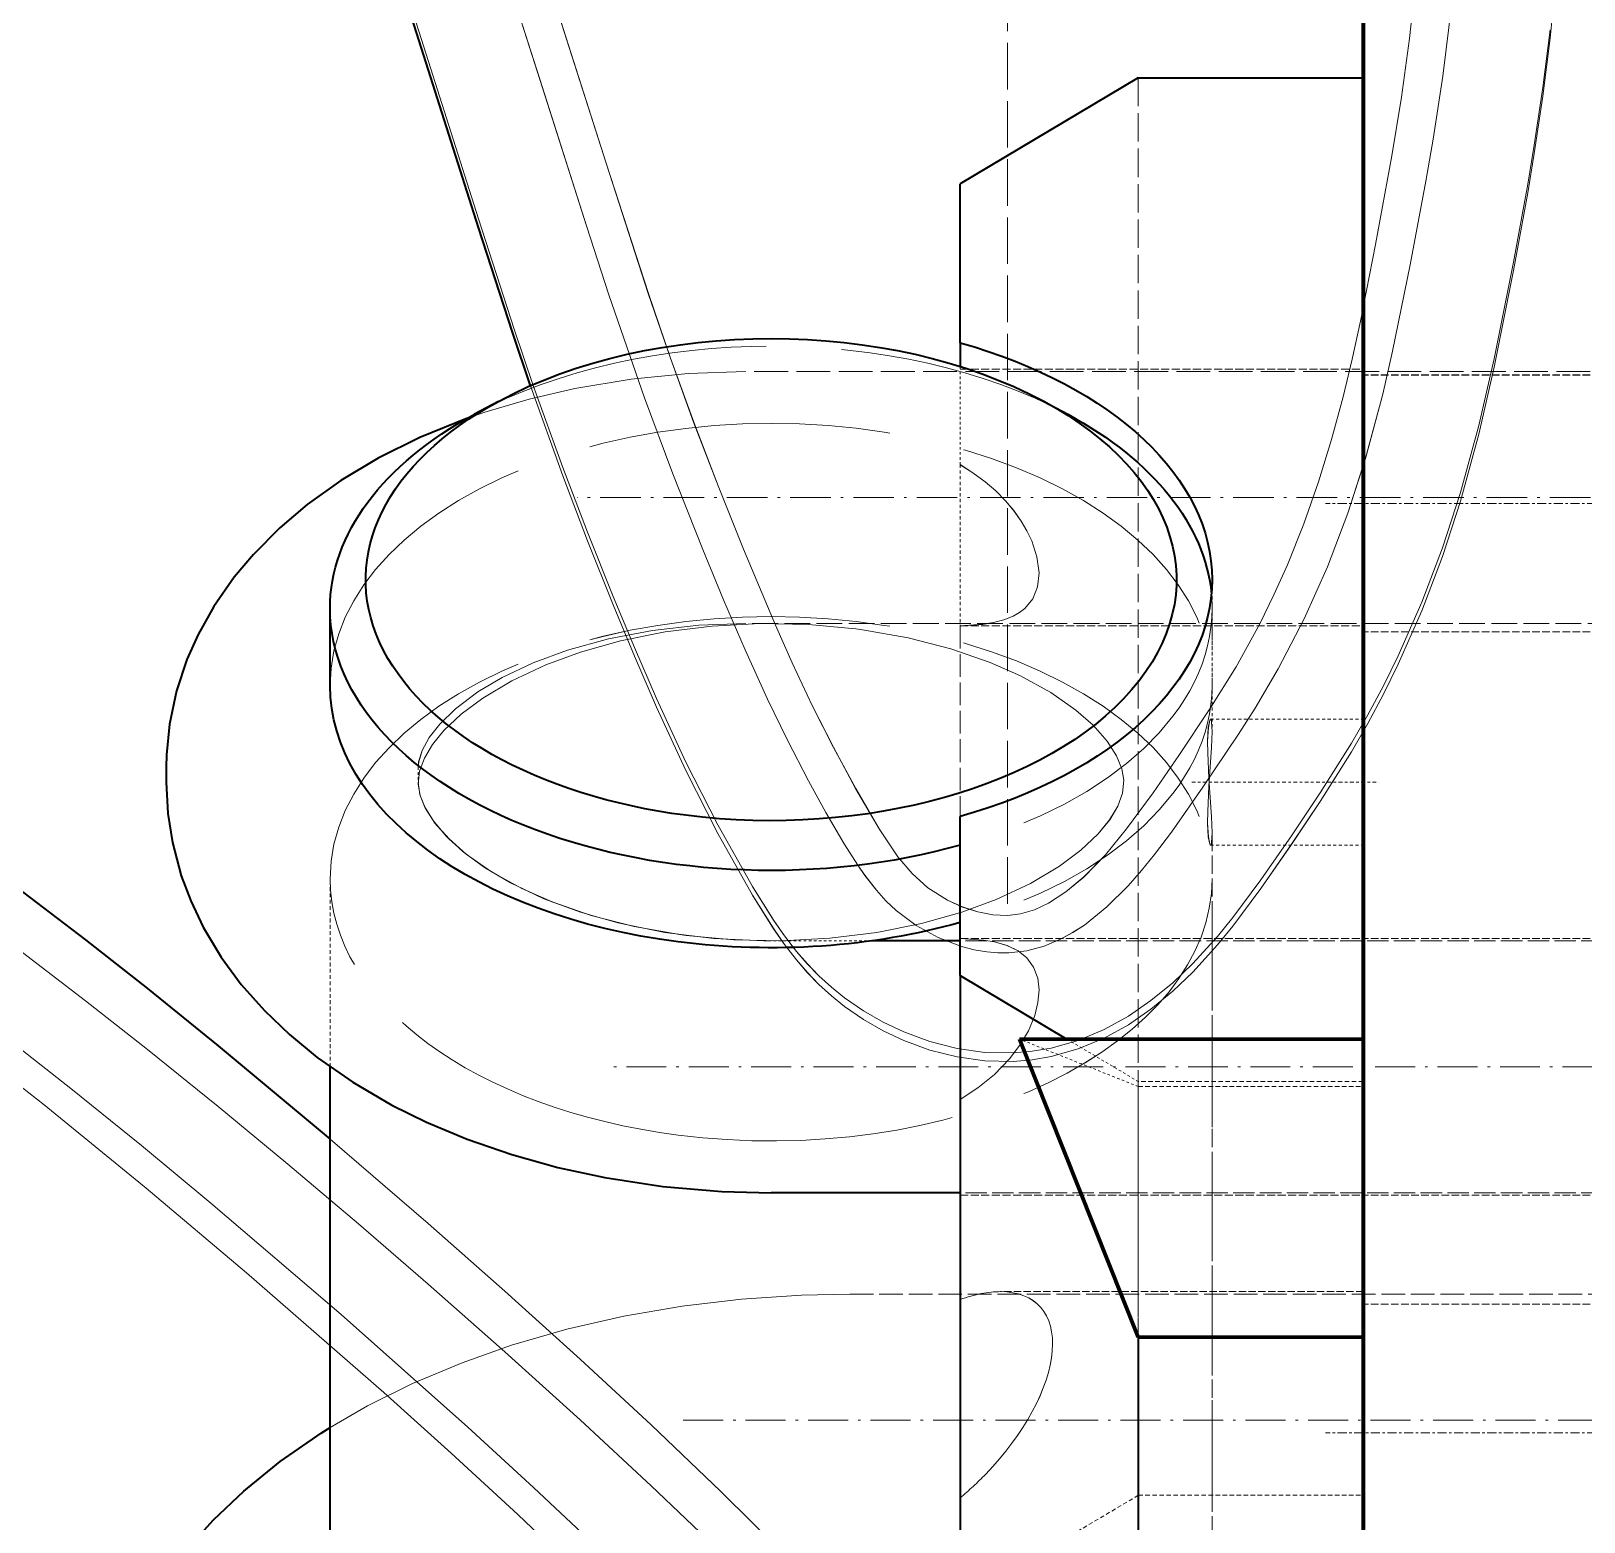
# Model space of a CAD drawing. Header units: millimetres. Extents: x 12184 to 41592, y 8990 to 29785.
# Drawn here: x 22248.1 to 22309.7, y 17218.2 to 17277.4 of the extents above; entities that cross this region are included whole.
import ezdxf

# ---------------------------------------------------------------- set-up
doc = ezdxf.new("R2010")
doc.units = ezdxf.units.MM
doc.linetypes.add('DASHDOT', pattern=[18.5, 12, -3, 0.5, -3])
doc.linetypes.add('DASHED', pattern=[15, 12, -3])

# ---------------------------------------------------------------- blocks, each defined once
blk = doc.blocks.new('A$C55E021B5')
at = {"color": 7, "linetype": 'DASHED', "lineweight": 13, "ltscale": 0.153949}
blk.add_line((1207.823, 1098.092), (1207.823, 1005.723), dxfattribs=at)
at = {"color": 7, "lineweight": 35, "ltscale": 0.2}
blk.add_line((1193.701, 1051.53), (1193.701, 931.53), dxfattribs=at)
at = {"color": 7, "lineweight": 140, "ltscale": 0.2}
blk.add_line((1193.701, 1051.53), (1193.701, 931.53), dxfattribs=at)
at = {"color": 7, "lineweight": 35, "ltscale": 0.014882}
for p, q in [((1202.63, 1038.976), (1193.701, 1038.976)), ((1202.63, 988.983), (1193.701, 988.983))]:
    blk.add_line(p, q, dxfattribs=at)
at = {"color": 7, "linetype": 'DASHED', "lineweight": 13, "ltscale": 0.063608}
blk.add_line((1193.701, 1038.976), (1193.701, 1000.811), dxfattribs=at)
at = {"color": 7, "linetype": 'DASHED', "lineweight": 13, "ltscale": 0.093789}
blk.add_line((1202.63, 1038.976), (1202.63, 982.703), dxfattribs=at)
at = {"color": 7, "lineweight": 35, "ltscale": 0.013712}
blk.add_line((1202.63, 1038.976), (1209.701, 1034.771), dxfattribs=at)
at = {"color": 7, "lineweight": 35, "ltscale": 0.010525}
for p, q in [((1209.701, 1028.456), (1209.701, 1034.771)), ((1209.701, 1003.333), (1209.701, 1009.648))]:
    blk.add_line(p, q, dxfattribs=at)
at = {"color": 7, "lineweight": 35, "ltscale": 0.001567}
blk.add_line((1209.701, 1028.456), (1209.701, 1027.516), dxfattribs=at)
at = {"color": 7, "linetype": 'DASHED', "lineweight": 13, "ltscale": 0.111666}
blk.add_line((1151.201, 1027.313), (1218.201, 1027.313), dxfattribs=at)
at = {"color": 7, "linetype": 'DASHED', "lineweight": 13, "ltscale": 0.025}
for p, q in [((1178.701, 1027.177), (1193.701, 1027.177)), ((1178.701, 1016.977), (1193.701, 1016.977)), ((1178.701, 1004.812), (1193.701, 1004.812)), ((1178.701, 994.612), (1193.701, 994.612)), ((1178.701, 990.284), (1193.701, 990.284))]:
    blk.add_line(p, q, dxfattribs=at)
at = {"color": 7, "linetype": 'DASHED', "lineweight": 13, "ltscale": 0.026667}
for p, q in [((1209.701, 1027.413), (1193.701, 1027.413)), ((1209.701, 1017.213), (1193.701, 1017.213)), ((1209.701, 1004.812), (1193.701, 1004.812)), ((1209.701, 994.612), (1193.701, 994.612))]:
    blk.add_line(p, q, dxfattribs=at)
at = {"color": 7, "linetype": 'DASHED', "lineweight": 13, "ltscale": 0.006498}
blk.add_line((1209.701, 1027.516), (1209.701, 1023.617), dxfattribs=at)
at = {"color": 7, "lineweight": 35, "ltscale": 0.001802}
blk.add_line((1206.381, 1026.131), (1205.43, 1025.617), dxfattribs=at)
at = {"color": 7, "lineweight": 35, "ltscale": 0.001803}
blk.add_line((1228.023, 1026.131), (1228.974, 1025.616), dxfattribs=at)
at = {"color": 7, "linetype": 'DASHED', "lineweight": 13, "ltscale": 0.010592}
blk.add_line((1209.701, 1023.617), (1209.701, 1017.261), dxfattribs=at)
at = {"color": 7, "linetype": 'DASHDOT', "lineweight": 13, "ltscale": 0.134}
blk.add_line((1144.501, 1022.313), (1224.901, 1022.313), dxfattribs=at)
at = {"color": 7, "linetype": 'DASHDOT', "lineweight": 13, "ltscale": 0.03}
for p, q in [((1177.201, 1022.077), (1195.201, 1022.077)), ((1177.201, 985.185), (1195.201, 985.185))]:
    blk.add_line(p, q, dxfattribs=at)
at = {"color": 7, "linetype": 'DASHED', "lineweight": 13, "ltscale": 0.010049}
blk.add_line((1199.701, 1019.052), (1199.701, 1013.023), dxfattribs=at)
at = {"color": 7, "linetype": 'DASHED', "lineweight": 13, "ltscale": 0.085}
blk.add_line((1167.201, 1017.313), (1218.201, 1017.313), dxfattribs=at)
at = {"color": 7, "linetype": 'DASHED', "lineweight": 13, "ltscale": 0.005113}
blk.add_line((1199.701, 1014.847), (1199.701, 1017.915), dxfattribs=at)
at = {"color": 7, "lineweight": 35, "ltscale": 0.005113}
blk.add_line((1234.701, 1014.847), (1234.701, 1017.915), dxfattribs=at)
at = {"color": 7, "linetype": 'DASHED', "lineweight": 13, "ltscale": 7.97272e-05}
for p, q in [((1209.701, 1017.261), (1209.701, 1017.213)), ((1209.701, 994.66), (1209.701, 994.612))]:
    blk.add_line(p, q, dxfattribs=at)
at = {"color": 7, "linetype": 'DASHED', "lineweight": 13, "ltscale": 0.075057}
blk.add_line((1209.701, 1017.217), (1209.701, 972.183), dxfattribs=at)
at = {"color": 7, "linetype": 'DASHED', "lineweight": 13, "ltscale": 0.010106}
for p, q in [((1199.764, 1013.513), (1193.701, 1013.513)), ((1199.764, 1008.513), (1193.701, 1008.513))]:
    blk.add_line(p, q, dxfattribs=at)
at = {"color": 7, "linetype": 'DASHED', "lineweight": 13, "ltscale": 0.000991058}
blk.add_line((1231.201, 1011.608), (1231.201, 1011.013), dxfattribs=at)
at = {"color": 7, "lineweight": 35, "ltscale": 0.000991058}
blk.add_line((1241.201, 1011.608), (1241.201, 1011.013), dxfattribs=at)
at = {"color": 7, "linetype": 'DASHDOT', "lineweight": 13, "ltscale": 0.012384}
blk.add_line((1200.512, 1011.013), (1193.082, 1011.013), dxfattribs=at)
at = {"color": 7, "linetype": 'DASHED', "lineweight": 13, "ltscale": 0.060293}
blk.add_line((1199.701, 1009.003), (1199.701, 972.827), dxfattribs=at)
at = {"color": 7, "linetype": 'DASHED', "lineweight": 13, "ltscale": 0.328569}
blk.add_line((1199.701, 810.038), (1199.701, 1007.179), dxfattribs=at)
at = {"color": 7, "linetype": 'DASHED', "lineweight": 13, "ltscale": 0.012449}
blk.add_line((1234.701, 999.709), (1234.701, 1007.178), dxfattribs=at)
at = {"color": 7, "linetype": 'DASHED', "lineweight": 13, "ltscale": 0.070834}
for p, q in [((1167.201, 1004.713), (1209.701, 1004.713)), ((1167.201, 994.712), (1209.701, 994.712))]:
    blk.add_line(p, q, dxfattribs=at)
at = {"color": 7, "lineweight": 35, "ltscale": 0.005838}
blk.add_line((1209.701, 1004.713), (1213.204, 1004.713), dxfattribs=at)
at = {"color": 7, "linetype": 'DASHED', "lineweight": 13, "ltscale": 0.006662}
blk.add_line((1213.204, 1004.713), (1217.201, 1004.713), dxfattribs=at)
at = {"color": 7, "lineweight": 35, "ltscale": 0.008222}
blk.add_line((1209.701, 1003.333), (1205.461, 1000.811), dxfattribs=at)
at = {"color": 7, "lineweight": 35, "ltscale": 0.073831}
blk.add_line((1209.701, 1003.333), (1209.701, 959.035), dxfattribs=at)
at = {"color": 7, "lineweight": 35, "ltscale": 0.022745}
blk.add_line((1207.348, 1000.811), (1193.701, 1000.811), dxfattribs=at)
at = {"color": 7, "lineweight": 35, "ltscale": 0.019714}
blk.add_line((1193.701, 988.983), (1193.701, 1000.811), dxfattribs=at)
at = {"color": 7, "lineweight": 140, "ltscale": 0.022745}
blk.add_line((1193.701, 1000.811), (1207.348, 1000.811), dxfattribs=at)
at = {"color": 7, "lineweight": 140, "ltscale": 0.019714}
blk.add_line((1193.701, 988.983), (1193.701, 1000.811), dxfattribs=at)
at = {"color": 7, "linetype": 'DASHED', "lineweight": 13, "ltscale": 0.00549}
blk.add_line((1205.461, 1000.811), (1202.63, 999.127), dxfattribs=at)
at = {"color": 7, "lineweight": 35, "ltscale": 0.021225}
blk.add_line((1202.63, 988.983), (1207.348, 1000.811), dxfattribs=at)
at = {"color": 7, "linetype": 'DASHED', "lineweight": 13, "ltscale": 0.008465}
blk.add_line((1202.63, 998.93), (1207.348, 1000.811), dxfattribs=at)
at = {"color": 7, "lineweight": 140, "ltscale": 0.021225}
blk.add_line((1207.348, 1000.811), (1202.63, 988.983), dxfattribs=at)
at = {"color": 7, "linetype": 'DASHDOT', "lineweight": 13, "ltscale": 0.132001}
blk.add_line((1144.601, 999.712), (1223.802, 999.712), dxfattribs=at)
at = {"color": 7, "lineweight": 35, "ltscale": 0.072446}
blk.add_line((1234.701, 956.242), (1234.701, 999.709), dxfattribs=at)
at = {"color": 7, "linetype": 'DASHED', "lineweight": 13, "ltscale": 0.014882}
for p, q in [((1193.701, 999.127), (1202.63, 999.127)), ((1202.63, 998.93), (1193.701, 998.93)), ((1202.63, 982.703), (1193.701, 982.703))]:
    blk.add_line(p, q, dxfattribs=at)
at = {"color": 7, "linetype": 'DASHED', "lineweight": 13, "ltscale": 0.016908}
blk.add_line((1202.63, 999.127), (1202.63, 988.983), dxfattribs=at)
at = {"color": 7, "linetype": 'DASHED', "lineweight": 13, "ltscale": 0.016579}
blk.add_line((1202.63, 998.93), (1202.63, 988.983), dxfattribs=at)
at = {"color": 7, "linetype": 'DASHED', "lineweight": 13, "ltscale": 0.006248}
blk.add_line((1209.701, 998.409), (1209.701, 994.66), dxfattribs=at)
at = {"color": 7, "lineweight": 35, "ltscale": 0.0125}
blk.add_line((1209.701, 994.712), (1217.201, 994.712), dxfattribs=at)
at = {"color": 7, "linetype": 'DASHED', "lineweight": 13, "ltscale": 0.07813}
blk.add_line((1214.079, 990.687), (1167.201, 990.687), dxfattribs=at)
at = {"color": 7, "linetype": 'DASHED', "lineweight": 13, "ltscale": 0.023994}
blk.add_line((1193.701, 990.787), (1208.097, 990.787), dxfattribs=at)
at = {"color": 7, "linetype": 'DASHED', "lineweight": 13, "ltscale": 0.076881}
blk.add_line((1193.701, 988.983), (1193.701, 942.854), dxfattribs=at)
at = {"color": 7, "lineweight": 140, "ltscale": 0.014882}
blk.add_line((1202.63, 988.983), (1193.701, 988.983), dxfattribs=at)
at = {"color": 7, "lineweight": 35, "ltscale": 0.076881}
blk.add_line((1202.63, 988.983), (1202.63, 942.854), dxfattribs=at)
at = {"color": 7, "linetype": 'DASHDOT', "lineweight": 13, "ltscale": 0.132204}
blk.add_line((1220.689, 985.687), (1141.367, 985.687), dxfattribs=at)
at = {"color": 7, "linetype": 'DASHED', "lineweight": 13, "ltscale": 0.013712}
blk.add_line((1202.63, 982.703), (1209.701, 978.498), dxfattribs=at)
at = {"color": 7, "linetype": 'DASHED', "lineweight": 13}
for points in [[(1207.762, 1004.234), (1208.2, 1004.236), (1208.645, 1004.275), (1209.145, 1004.362), (1209.644, 1004.492), (1210.571, 1004.845), (1211.445, 1005.325), (1212.233, 1005.915), (1212.645, 1006.305), (1213.023, 1006.723), (1213.481, 1007.314), (1213.765, 1007.724), (1214.298, 1008.568), (1215.028, 1009.809), (1215.722, 1011.069), (1216.554, 1012.679), (1217.343, 1014.309), (1218.233, 1016.271), (1219.084, 1018.251), (1219.905, 1020.244), (1221.095, 1023.25), (1222.226, 1026.276), (1223.635, 1030.357), (1224.527, 1033.094), (1226.267, 1038.584), (1228.241, 1044.758)], [(1207.596, 1000.263), (1208.719, 1000.287), (1209.823, 1000.443), (1210.897, 1000.716), (1211.932, 1001.097), (1212.751, 1001.484), (1213.536, 1001.936), (1214.283, 1002.451), (1214.807, 1002.873), (1215.301, 1003.323), (1215.763, 1003.799), (1216.191, 1004.293), (1216.666, 1004.908), (1217.099, 1005.528), (1217.933, 1006.864), (1219.315, 1009.317), (1220.579, 1011.812), (1221.746, 1014.334), (1222.623, 1016.359), (1223.464, 1018.388), (1224.484, 1020.938), (1225.469, 1023.51), (1226.638, 1026.764), (1227.395, 1028.993), (1228.812, 1033.372), (1231.166, 1040.783), (1233.529, 1048.209)], [(1186.287, 1040.885), (1186.575, 1038.589), (1186.918, 1036.307), (1187.18, 1034.75), (1187.748, 1031.66), (1188.513, 1027.822), (1189.121, 1025.17), (1189.846, 1022.512), (1190.563, 1020.316), (1191.385, 1018.152), (1192.316, 1016.031), (1192.901, 1014.841), (1193.516, 1013.688), (1194.165, 1012.562), (1195.411, 1010.588), (1196.555, 1008.884), (1197.763, 1007.137), (1198.882, 1005.634), (1199.489, 1004.89), (1200.468, 1003.813), (1201.266, 1003.05), (1202.128, 1002.34), (1203.022, 1001.725), (1203.984, 1001.193), (1205.01, 1000.763), (1206.093, 1000.456), (1206.839, 1000.327), (1207.596, 1000.263)], [(1190.195, 1041.944), (1190.55, 1039.038), (1190.933, 1036.533), (1191.22, 1034.869), (1191.841, 1031.55), (1192.54, 1028.122), (1192.932, 1026.415), (1193.614, 1023.869), (1194.315, 1021.697), (1195.125, 1019.563), (1196.046, 1017.492), (1197.074, 1015.507), (1197.997, 1013.95), (1198.653, 1012.923), (1200.068, 1010.818), (1201.317, 1009.03), (1201.982, 1008.147), (1202.501, 1007.507), (1203.038, 1006.897), (1203.881, 1006.059), (1204.771, 1005.341), (1205.235, 1005.038), (1205.712, 1004.777), (1206.369, 1004.501), (1207.052, 1004.317), (1207.762, 1004.234)], [(1191.562, 1043.385), (1191.866, 1040.535), (1192.188, 1038.203), (1192.566, 1035.872), (1193.213, 1032.354), (1193.819, 1029.309), (1194.146, 1027.805), (1194.501, 1026.315), (1194.959, 1024.615), (1195.477, 1022.934), (1196.062, 1021.274), (1196.715, 1019.646), (1197.247, 1018.455), (1197.814, 1017.297), (1198.75, 1015.595), (1199.785, 1013.929), (1201.028, 1012.068), (1202.04, 1010.595), (1203.094, 1009.155), (1203.936, 1008.134), (1204.796, 1007.248), (1205.501, 1006.658), (1206.199, 1006.206), (1206.754, 1005.948), (1207.301, 1005.788), (1207.823, 1005.723)], [(1185.999, 1043.57), (1186.287, 1040.546), (1186.575, 1038.25), (1186.918, 1035.967), (1187.18, 1034.41), (1187.748, 1031.321), (1188.513, 1027.483), (1189.121, 1024.831), (1189.846, 1022.173), (1190.563, 1019.977), (1191.385, 1017.813), (1192.316, 1015.692), (1192.901, 1014.502), (1193.516, 1013.348), (1194.165, 1012.223), (1195.411, 1010.249), (1196.555, 1008.545), (1197.763, 1006.797), (1198.882, 1005.295), (1199.489, 1004.551), (1200.468, 1003.473), (1201.266, 1002.71), (1202.128, 1002), (1203.022, 1001.385), (1203.984, 1000.853), (1205.01, 1000.424), (1206.093, 1000.117), (1206.839, 999.988), (1207.596, 999.923)], [(1220.273, 1025.306), (1221.194, 1027.847), (1222.072, 1030.407), (1223.745, 1035.58), (1226.468, 1044.134)], [(1246.898, 1004.252), (1244.404, 1002.338), (1241.948, 1000.405), (1239.139, 998.137), (1236.373, 995.846), (1233.573, 993.473), (1230.806, 991.08), (1227.769, 988.401), (1224.773, 985.695), (1221.954, 983.081), (1219.193, 980.446)], [(1247.532, 1000.855), (1244.983, 998.846), (1242.188, 996.585), (1239.429, 994.296), (1234.265, 989.874), (1229.24, 985.411), (1226.625, 983.015), (1224.057, 980.601)], [(1292.613, 1028.381), (1287.605, 1025.668), (1283.199, 1023.189), (1278.867, 1020.664), (1274.607, 1018.095), (1270.42, 1015.483), (1266.306, 1012.83), (1262.267, 1010.137), (1258.311, 1007.403), (1254.442, 1004.627), (1250.189, 1001.442), (1246.045, 998.201), (1241.994, 994.9), (1238.01, 991.538), (1232.572, 986.788), (1229.893, 984.375), (1227.253, 981.942), (1224.445, 979.281), (1221.717, 976.606), (1219.082, 973.923), (1216.541, 971.23)], [(1218.201, 1027.313), (1220.488, 1027.239), (1222.756, 1027.016), (1224.985, 1026.645), (1226.798, 1026.222), (1228.561, 1025.697), (1229.249, 1025.459)], [(1207.596, 999.923), (1208.719, 999.948), (1209.823, 1000.104), (1210.897, 1000.377), (1211.932, 1000.757), (1212.751, 1001.145), (1213.536, 1001.597), (1214.283, 1002.112), (1214.807, 1002.533), (1215.301, 1002.984), (1215.763, 1003.46), (1216.191, 1003.954), (1216.666, 1004.569), (1217.099, 1005.188), (1217.933, 1006.525), (1219.315, 1008.977), (1220.579, 1011.473), (1221.746, 1013.995), (1222.623, 1016.019), (1223.464, 1018.048), (1224.484, 1020.599), (1225.469, 1023.171), (1226.751, 1026.751)], [(1207.823, 1005.723), (1208.404, 1005.747), (1208.998, 1005.86), (1209.608, 1006.057), (1210.207, 1006.329), (1210.982, 1006.823), (1211.605, 1007.381), (1212.167, 1008.051), (1212.416, 1008.401), (1212.906, 1009.162), (1213.845, 1010.76), (1214.729, 1012.396), (1215.565, 1014.062), (1216.361, 1015.755), (1217.024, 1017.244), (1218.294, 1020.262), (1219.303, 1022.778), (1220.273, 1025.306)], [(1209.701, 1023.617), (1209.19, 1023.292), (1208.702, 1022.931), (1208.287, 1022.573), (1207.901, 1022.183), (1207.569, 1021.791), (1207.273, 1021.373), (1207.047, 1020.988), (1206.858, 1020.59), (1206.651, 1019.955), (1206.569, 1019.329), (1206.626, 1018.773), (1206.816, 1018.294), (1207.129, 1017.912), (1207.347, 1017.743), (1207.59, 1017.605), (1207.967, 1017.454), (1208.376, 1017.348), (1208.801, 1017.279), (1209.701, 1017.217)], [(1213.838, 1017.101), (1215.722, 1017.273), (1217.634, 1017.31), (1219.538, 1017.211), (1221.397, 1016.98), (1223.173, 1016.623), (1224.767, 1016.174), (1226.136, 1015.671), (1227.492, 1015.036), (1228.643, 1014.35), (1229.494, 1013.713), (1230.18, 1013.062), (1230.636, 1012.503), (1230.959, 1011.961), (1231.147, 1011.449), (1231.199, 1010.936), (1231.121, 1010.479), (1230.912, 1009.97), (1230.538, 1009.39), (1229.98, 1008.757), (1229.294, 1008.15), (1228.301, 1007.454), (1227.094, 1006.787), (1225.894, 1006.257), (1224.334, 1005.716), (1222.635, 1005.279), (1220.829, 1004.96), (1220.564, 1004.925)], [(1218.201, 1017.313), (1220.072, 1017.244), (1221.902, 1017.037), (1223.652, 1016.702), (1225.283, 1016.248), (1226.636, 1015.748), (1227.874, 1015.162), (1228.832, 1014.592), (1229.724, 1013.925), (1230.348, 1013.321), (1230.773, 1012.781), (1231.051, 1012.274), (1231.185, 1011.818), (1231.201, 1011.608)], [(1220.564, 1004.925), (1218.681, 1004.753), (1216.768, 1004.716), (1214.864, 1004.814), (1213.005, 1005.046), (1211.229, 1005.402), (1209.635, 1005.852), (1208.266, 1006.355), (1206.911, 1006.989), (1205.759, 1007.675), (1204.908, 1008.313), (1204.222, 1008.964), (1203.767, 1009.523), (1203.443, 1010.065), (1203.255, 1010.576), (1203.203, 1011.089), (1203.281, 1011.547), (1203.491, 1012.055), (1203.864, 1012.636), (1204.422, 1013.269), (1205.108, 1013.876), (1206.101, 1014.572), (1207.308, 1015.239), (1208.509, 1015.769), (1210.068, 1016.309), (1211.767, 1016.746), (1213.573, 1017.065), (1213.838, 1017.101)], [(1199.764, 1013.513), (1199.768, 1013.512), (1199.774, 1013.509), (1199.781, 1013.501), (1199.796, 1013.474), (1199.851, 1013.185), (1199.88, 1012.635), (1199.877, 1012.18), (1199.828, 1011.175), (1199.722, 1009.632), (1199.701, 1009.003)], [(1199.701, 1013.023), (1199.72, 1013.395), (1199.742, 1013.489)], [(1199.764, 1008.513), (1199.768, 1008.513), (1199.774, 1008.517), (1199.781, 1008.525), (1199.796, 1008.551), (1199.851, 1008.841), (1199.88, 1009.391), (1199.877, 1009.846), (1199.828, 1010.85), (1199.722, 1012.394), (1199.701, 1013.023)], [(1231.201, 1011.013), (1231.134, 1010.524), (1230.948, 1010.042), (1230.615, 1009.494), (1230.094, 1008.872), (1229.413, 1008.246), (1228.576, 1007.631), (1227.542, 1007.016), (1226.212, 1006.386), (1224.763, 1005.85), (1223.276, 1005.428), (1221.423, 1005.05), (1219.479, 1004.809), (1217.487, 1004.714), (1217.201, 1004.713)], [(1199.701, 1009.003), (1199.72, 1008.63), (1199.742, 1008.536)], [(1209.701, 1004.809), (1208.775, 1004.744), (1208.337, 1004.67), (1207.84, 1004.528), (1207.397, 1004.315), (1207.047, 1004.035), (1206.783, 1003.672), (1206.621, 1003.231), (1206.569, 1002.764), (1206.612, 1002.265), (1206.74, 1001.752), (1206.991, 1001.146), (1207.329, 1000.567), (1207.739, 1000.025), (1208.331, 999.412), (1208.991, 998.874), (1209.701, 998.409)], [(1234.7, 996.846), (1230.806, 993.492), (1227.769, 990.812), (1224.773, 988.107), (1221.954, 985.493), (1219.193, 982.857), (1216.056, 979.751), (1213.031, 976.619), (1210.304, 973.668), (1207.674, 970.693), (1205.138, 967.695), (1202.67, 964.643), (1200.308, 961.577), (1198.051, 958.469), (1196.268, 955.846), (1194.588, 953.199), (1193.033, 950.538), (1191.567, 947.771), (1190.247, 944.981), (1189.078, 942.167), (1188.063, 939.325), (1187.202, 936.453)], [(1234.701, 985.394), (1233.217, 986.249), (1231.435, 987.135), (1229.461, 987.966), (1227.504, 988.656), (1225.304, 989.293), (1223.04, 989.812), (1220.724, 990.211), (1218.37, 990.49), (1215.991, 990.648), (1214.079, 990.687)]]:
    blk.add_lwpolyline(points, dxfattribs=at)
at = {"color": 7, "lineweight": 35}
for points in [[(1226.751, 1026.751), (1227.467, 1028.873), (1228.812, 1033.033), (1231.166, 1040.443), (1233.529, 1047.87), (1234.86, 1052.22), (1237.084, 1059.861), (1239.851, 1069.792)], [(1302.45, 1040.062), (1297.369, 1037.561), (1291.119, 1034.375), (1285.081, 1031.147), (1279.176, 1027.838), (1273.398, 1024.446), (1268.336, 1021.346), (1263.361, 1018.176), (1258.508, 1014.96), (1254.555, 1012.238), (1250.682, 1009.472), (1246.898, 1006.664), (1244.404, 1004.75), (1241.948, 1002.817), (1239.139, 1000.548), (1234.7, 996.846)], [(1229.249, 1025.459), (1231.143, 1024.691), (1232.79, 1023.872), (1234.269, 1022.986), (1235.605, 1022.029), (1236.69, 1021.111), (1237.74, 1020.057), (1238.504, 1019.147), (1239.311, 1017.99), (1239.935, 1016.878), (1240.38, 1015.879), (1240.794, 1014.632), (1241.073, 1013.315), (1241.191, 1012.097), (1241.201, 1011.608)], [(1241.201, 1011.013), (1241.134, 1009.762), (1240.956, 1008.622), (1240.603, 1007.298), (1240.227, 1006.296), (1239.731, 1005.257), (1239.022, 1004.071), (1238.221, 1002.983), (1237.307, 1001.946), (1236.312, 1000.99), (1235.206, 1000.081), (1233.8, 999.1), (1232.255, 998.196), (1230.877, 997.514), (1229.259, 996.836), (1227.494, 996.226), (1225.668, 995.718), (1223.794, 995.313), (1221.495, 994.964), (1219.16, 994.764), (1217.201, 994.712)], [(1244.079, 970.818), (1244.026, 972.03), (1243.871, 973.211), (1243.598, 974.447), (1243.217, 975.66), (1242.678, 976.954), (1242.027, 978.193), (1241.236, 979.427), (1240.317, 980.626), (1239.328, 981.725), (1238.127, 982.87), (1236.684, 984.044), (1235.059, 985.169), (1234.701, 985.394)]]:
    blk.add_lwpolyline(points, dxfattribs=at)
at = {"color": 7, "linetype": 'DASHED', "lineweight": 13}
for centre, radius, start, end in [((1199.774, 1013.483), 0.0318, 107.50158, 168.30638), ((1199.774, 1008.543), 0.0318, 191.69362, 252.49842), ((1217.793, 992.347), 12.668, 224.02942, 230.29976)]:
    blk.add_arc(centre, radius, start, end, dxfattribs=at)
for centre, major_axis, ratio, start_param, end_param in [((1217.201, 1017.915), (17.5, 0), 0.594762, 0.832893, 2.308592), ((1217.201, 1014.847), (17.5, 0), 0.594762, 6.283166, 9.424759), ((1217.201, 1017.915), (17.5, 0), 0.594762, 3.086901, 3.141574), ((1217.201, 1017.915), (17.5, 0), 0.594762, 3.141574, 4.269479), ((1217.201, 1007.178), (17.5, 0), 0.594762, 6.283166, 9.424759), ((1217.201, 1014.847), (17.5, 0), 0.594762, 3.141574, 4.269479), ((1217.201, 1007.178), (17.5, 0), 0.594762, 3.141574, 4.92441), ((1217.201, 1007.178), (17.5, 0), 0.594762, 4.92441, 6.283166), ((1211.13, 985.687), (-4.554, 4.554), 0.504089, 5.816222, 7.820899), ((1211.132, 985.681), (-4.557, 4.56), 0.503992, 5.463856, 5.816597)]:
    blk.add_ellipse(centre, major_axis=major_axis, ratio=ratio, start_param=start_param, end_param=end_param, dxfattribs=at)
at = {"color": 7, "lineweight": 35}
for centre, major_axis, start_param, end_param in [((1217.201, 1019.052), (16.086, 0), 0.832893, 2.308592), ((1217.201, 1019.052), (-17.5, 0), 5.1553, 6.283185), ((1217.201, 1019.052), (16.086, 0), 2.308592, 4.92441), ((1217.201, 1019.052), (16.086, 0), 4.92441, 7.116078), ((1217.201, 1017.915), (17.5, 0), 2.308592, 3.086901), ((1217.201, 1017.915), (17.5, 0), 6.283166, 7.116078), ((1217.201, 1019.052), (-17.5, 0), 0, 1.127885), ((1217.201, 1017.915), (17.5, 0), 4.269479, 6.283166), ((1217.201, 1014.847), (17.5, 0), 4.92441, 6.283166), ((1217.201, 1014.847), (17.5, 0), 4.269479, 4.92441)]:
    blk.add_ellipse(centre, major_axis=major_axis, ratio=0.594762, start_param=start_param, end_param=end_param, dxfattribs=at)
blk = doc.blocks.new('1')
at = {"color": 7, "linetype": 'DASHED', "lineweight": 13, "ltscale": 0.153949}
blk.add_line((22286.824, 17334.696), (22286.824, 17242.326), dxfattribs=at)
at = {"color": 7, "lineweight": 35, "ltscale": 0.2}
blk.add_line((22300.947, 17288.133), (22300.947, 17168.133), dxfattribs=at)
at = {"color": 7, "lineweight": 140, "ltscale": 0.2}
blk.add_line((22300.947, 17288.133), (22300.947, 17168.133), dxfattribs=at)
at = {"color": 7, "lineweight": 35, "ltscale": 0.013712}
blk.add_line((22292.017, 17275.58), (22284.946, 17271.375), dxfattribs=at)
at = {"color": 7, "lineweight": 35, "ltscale": 0.014882}
for p, q in [((22292.017, 17275.58), (22300.947, 17275.58)), ((22292.017, 17225.586), (22300.947, 17225.586))]:
    blk.add_line(p, q, dxfattribs=at)
at = {"color": 7, "linetype": 'DASHED', "lineweight": 13, "ltscale": 0.093789}
blk.add_line((22292.017, 17275.58), (22292.017, 17219.307), dxfattribs=at)
at = {"color": 7, "linetype": 'DASHED', "lineweight": 13, "ltscale": 0.063608}
blk.add_line((22300.947, 17275.58), (22300.947, 17237.415), dxfattribs=at)
at = {"color": 7, "lineweight": 35, "ltscale": 0.010525}
for p, q in [((22284.946, 17265.059), (22284.946, 17271.375)), ((22284.946, 17239.937), (22284.946, 17246.252))]:
    blk.add_line(p, q, dxfattribs=at)
at = {"color": 7, "lineweight": 35, "ltscale": 0.001567}
blk.add_line((22284.946, 17265.059), (22284.946, 17264.119), dxfattribs=at)
at = {"color": 7, "linetype": 'DASHED', "lineweight": 13, "ltscale": 0.006498}
blk.add_line((22284.946, 17264.119), (22284.946, 17260.22), dxfattribs=at)
at = {"color": 7, "linetype": 'DASHED', "lineweight": 13, "ltscale": 0.026667}
for p, q in [((22284.946, 17264.017), (22300.947, 17264.017)), ((22284.946, 17253.817), (22300.947, 17253.817)), ((22284.946, 17241.416), (22300.947, 17241.416)), ((22284.946, 17231.216), (22300.947, 17231.216))]:
    blk.add_line(p, q, dxfattribs=at)
at = {"color": 7, "linetype": 'DASHED', "lineweight": 13, "ltscale": 0.111666}
blk.add_line((22343.446, 17263.917), (22276.447, 17263.917), dxfattribs=at)
at = {"color": 7, "linetype": 'DASHED', "lineweight": 13, "ltscale": 0.025}
for p, q in [((22315.947, 17263.78), (22300.947, 17263.78)), ((22315.947, 17253.58), (22300.947, 17253.58)), ((22315.947, 17241.416), (22300.947, 17241.416)), ((22315.947, 17231.216), (22300.947, 17231.216)), ((22315.947, 17226.888), (22300.947, 17226.888))]:
    blk.add_line(p, q, dxfattribs=at)
at = {"color": 7, "lineweight": 35, "ltscale": 0.001803}
blk.add_line((22266.625, 17262.734), (22265.674, 17262.219), dxfattribs=at)
at = {"color": 7, "lineweight": 35, "ltscale": 0.001802}
blk.add_line((22288.267, 17262.735), (22289.218, 17262.22), dxfattribs=at)
at = {"color": 7, "linetype": 'DASHED', "lineweight": 13, "ltscale": 0.010592}
blk.add_line((22284.946, 17260.22), (22284.946, 17253.865), dxfattribs=at)
at = {"color": 7, "linetype": 'DASHDOT', "lineweight": 13, "ltscale": 0.134}
blk.add_line((22350.147, 17258.917), (22269.746, 17258.917), dxfattribs=at)
at = {"color": 7, "linetype": 'DASHDOT', "lineweight": 13, "ltscale": 0.03}
for p, q in [((22317.446, 17258.681), (22299.446, 17258.681)), ((22317.446, 17221.788), (22299.446, 17221.788))]:
    blk.add_line(p, q, dxfattribs=at)
at = {"color": 7, "linetype": 'DASHED', "lineweight": 13, "ltscale": 0.010049}
blk.add_line((22294.946, 17255.656), (22294.946, 17249.626), dxfattribs=at)
at = {"color": 7, "lineweight": 35, "ltscale": 0.005113}
blk.add_line((22259.947, 17251.451), (22259.947, 17254.519), dxfattribs=at)
at = {"color": 7, "linetype": 'DASHED', "lineweight": 13, "ltscale": 0.005113}
blk.add_line((22294.946, 17251.451), (22294.946, 17254.519), dxfattribs=at)
at = {"color": 7, "linetype": 'DASHED', "lineweight": 13, "ltscale": 0.085}
blk.add_line((22327.446, 17253.917), (22276.447, 17253.917), dxfattribs=at)
at = {"color": 7, "linetype": 'DASHED', "lineweight": 13, "ltscale": 7.97272e-05}
for p, q in [((22284.946, 17253.865), (22284.946, 17253.817)), ((22284.946, 17231.264), (22284.946, 17231.216))]:
    blk.add_line(p, q, dxfattribs=at)
at = {"color": 7, "linetype": 'DASHED', "lineweight": 13, "ltscale": 0.075057}
blk.add_line((22284.946, 17253.821), (22284.946, 17208.786), dxfattribs=at)
at = {"color": 7, "linetype": 'DASHED', "lineweight": 13, "ltscale": 0.010106}
for p, q in [((22294.883, 17250.116), (22300.947, 17250.116)), ((22294.883, 17245.117), (22300.947, 17245.117))]:
    blk.add_line(p, q, dxfattribs=at)
at = {"color": 7, "lineweight": 35, "ltscale": 0.000991058}
blk.add_line((22253.446, 17248.211), (22253.446, 17247.617), dxfattribs=at)
at = {"color": 7, "linetype": 'DASHED', "lineweight": 13, "ltscale": 0.000991058}
blk.add_line((22263.447, 17248.211), (22263.447, 17247.617), dxfattribs=at)
at = {"color": 7, "linetype": 'DASHDOT', "lineweight": 13, "ltscale": 0.012384}
blk.add_line((22294.135, 17247.617), (22301.565, 17247.617), dxfattribs=at)
at = {"color": 7, "linetype": 'DASHED', "lineweight": 13, "ltscale": 0.060293}
blk.add_line((22294.946, 17245.607), (22294.946, 17209.431), dxfattribs=at)
at = {"color": 7, "linetype": 'DASHED', "lineweight": 13, "ltscale": 0.012449}
blk.add_line((22259.947, 17236.313), (22259.947, 17243.782), dxfattribs=at)
at = {"color": 7, "linetype": 'DASHED', "lineweight": 13, "ltscale": 0.328569}
blk.add_line((22294.946, 17046.641), (22294.946, 17243.782), dxfattribs=at)
at = {"color": 7, "linetype": 'DASHED', "lineweight": 13, "ltscale": 0.006662}
blk.add_line((22281.444, 17241.316), (22277.446, 17241.316), dxfattribs=at)
at = {"color": 7, "lineweight": 35, "ltscale": 0.005838}
blk.add_line((22284.946, 17241.316), (22281.444, 17241.316), dxfattribs=at)
at = {"color": 7, "linetype": 'DASHED', "lineweight": 13, "ltscale": 0.070834}
for p, q in [((22327.446, 17241.316), (22284.946, 17241.316)), ((22327.446, 17231.316), (22284.946, 17231.316))]:
    blk.add_line(p, q, dxfattribs=at)
at = {"color": 7, "lineweight": 35, "ltscale": 0.008222}
blk.add_line((22284.946, 17239.937), (22289.186, 17237.415), dxfattribs=at)
at = {"color": 7, "lineweight": 35, "ltscale": 0.073831}
blk.add_line((22284.946, 17239.937), (22284.946, 17195.638), dxfattribs=at)
at = {"color": 7, "lineweight": 35, "ltscale": 0.022745}
blk.add_line((22287.3, 17237.415), (22300.947, 17237.415), dxfattribs=at)
at = {"color": 7, "lineweight": 35, "ltscale": 0.021225}
blk.add_line((22292.017, 17225.586), (22287.3, 17237.415), dxfattribs=at)
at = {"color": 7, "linetype": 'DASHED', "lineweight": 13, "ltscale": 0.008465}
blk.add_line((22292.017, 17235.533), (22287.3, 17237.415), dxfattribs=at)
at = {"color": 7, "lineweight": 140, "ltscale": 0.022745}
blk.add_line((22300.947, 17237.415), (22287.3, 17237.415), dxfattribs=at)
at = {"color": 7, "lineweight": 140, "ltscale": 0.021225}
blk.add_line((22287.3, 17237.415), (22292.017, 17225.586), dxfattribs=at)
at = {"color": 7, "linetype": 'DASHED', "lineweight": 13, "ltscale": 0.00549}
blk.add_line((22289.186, 17237.415), (22292.017, 17235.731), dxfattribs=at)
at = {"color": 7, "lineweight": 35, "ltscale": 0.019714}
blk.add_line((22300.947, 17225.586), (22300.947, 17237.415), dxfattribs=at)
at = {"color": 7, "lineweight": 140, "ltscale": 0.019714}
blk.add_line((22300.947, 17225.586), (22300.947, 17237.415), dxfattribs=at)
at = {"color": 7, "lineweight": 35, "ltscale": 0.072446}
blk.add_line((22259.947, 17192.845), (22259.947, 17236.313), dxfattribs=at)
at = {"color": 7, "linetype": 'DASHDOT', "lineweight": 13, "ltscale": 0.132001}
blk.add_line((22350.046, 17236.316), (22270.846, 17236.316), dxfattribs=at)
at = {"color": 7, "linetype": 'DASHED', "lineweight": 13, "ltscale": 0.014882}
for p, q in [((22300.947, 17235.731), (22292.017, 17235.731)), ((22292.017, 17235.533), (22300.947, 17235.533)), ((22292.017, 17219.307), (22300.947, 17219.307))]:
    blk.add_line(p, q, dxfattribs=at)
at = {"color": 7, "linetype": 'DASHED', "lineweight": 13, "ltscale": 0.016908}
blk.add_line((22292.017, 17235.731), (22292.017, 17225.586), dxfattribs=at)
at = {"color": 7, "linetype": 'DASHED', "lineweight": 13, "ltscale": 0.016579}
blk.add_line((22292.017, 17235.533), (22292.017, 17225.586), dxfattribs=at)
at = {"color": 7, "linetype": 'DASHED', "lineweight": 13, "ltscale": 0.006248}
blk.add_line((22284.946, 17235.013), (22284.946, 17231.264), dxfattribs=at)
at = {"color": 7, "lineweight": 35, "ltscale": 0.0125}
blk.add_line((22284.946, 17231.316), (22277.446, 17231.316), dxfattribs=at)
at = {"color": 7, "linetype": 'DASHED', "lineweight": 13, "ltscale": 0.07813}
blk.add_line((22280.568, 17227.291), (22327.446, 17227.291), dxfattribs=at)
at = {"color": 7, "linetype": 'DASHED', "lineweight": 13, "ltscale": 0.023994}
blk.add_line((22300.947, 17227.391), (22286.55, 17227.391), dxfattribs=at)
at = {"color": 7, "lineweight": 35, "ltscale": 0.076881}
blk.add_line((22292.017, 17225.586), (22292.017, 17179.458), dxfattribs=at)
at = {"color": 7, "lineweight": 140, "ltscale": 0.014882}
blk.add_line((22292.017, 17225.586), (22300.947, 17225.586), dxfattribs=at)
at = {"color": 7, "linetype": 'DASHED', "lineweight": 13, "ltscale": 0.076881}
blk.add_line((22300.947, 17225.586), (22300.947, 17179.458), dxfattribs=at)
at = {"color": 7, "linetype": 'DASHDOT', "lineweight": 13, "ltscale": 0.132204}
blk.add_line((22273.958, 17222.291), (22353.28, 17222.291), dxfattribs=at)
at = {"color": 7, "linetype": 'DASHED', "lineweight": 13, "ltscale": 0.013712}
blk.add_line((22292.017, 17219.307), (22284.946, 17215.101), dxfattribs=at)
at = {"color": 7, "linetype": 'DASHED', "lineweight": 13}
for points in [[(22286.886, 17240.837), (22286.448, 17240.839), (22286.003, 17240.879), (22285.503, 17240.966), (22285.003, 17241.096), (22284.076, 17241.449), (22283.202, 17241.929), (22282.414, 17242.518), (22282.002, 17242.909), (22281.625, 17243.327), (22281.166, 17243.917), (22280.882, 17244.327), (22280.349, 17245.171), (22279.62, 17246.413), (22278.925, 17247.672), (22278.094, 17249.282), (22277.305, 17250.912), (22276.414, 17252.874), (22275.563, 17254.855), (22274.743, 17256.848), (22273.553, 17259.853), (22272.421, 17262.88), (22271.012, 17266.961), (22270.12, 17269.698), (22268.38, 17275.187), (22266.406, 17281.362)], [(22287.052, 17236.866), (22285.929, 17236.891), (22284.825, 17237.047), (22283.751, 17237.32), (22282.716, 17237.701), (22281.896, 17238.088), (22281.111, 17238.54), (22280.365, 17239.055), (22279.84, 17239.476), (22279.346, 17239.927), (22278.885, 17240.403), (22278.457, 17240.897), (22277.981, 17241.512), (22277.549, 17242.131), (22276.714, 17243.468), (22275.332, 17245.92), (22274.069, 17248.416), (22272.902, 17250.938), (22272.024, 17252.963), (22271.183, 17254.991), (22270.163, 17257.542), (22269.179, 17260.114), (22268.009, 17263.367), (22267.253, 17265.597), (22265.836, 17269.976), (22263.482, 17277.386), (22261.119, 17284.813)], [(22303.086, 17279.988), (22302.781, 17277.138), (22302.459, 17274.806), (22302.081, 17272.476), (22301.434, 17268.957), (22300.828, 17265.913), (22300.501, 17264.408), (22300.146, 17262.918), (22299.689, 17261.219), (22299.17, 17259.538), (22298.585, 17257.878), (22297.932, 17256.25), (22297.4, 17255.059), (22296.833, 17253.901), (22295.897, 17252.199), (22294.862, 17250.533), (22293.619, 17248.671), (22292.607, 17247.199), (22291.554, 17245.759), (22290.711, 17244.738), (22289.851, 17243.851), (22289.146, 17243.261), (22288.448, 17242.809), (22287.894, 17242.552), (22287.346, 17242.391), (22286.824, 17242.326)], [(22304.452, 17278.548), (22304.097, 17275.642), (22303.714, 17273.137), (22303.428, 17271.472), (22302.806, 17268.154), (22302.108, 17264.726), (22301.715, 17263.019), (22301.033, 17260.472), (22300.333, 17258.3), (22299.522, 17256.167), (22298.602, 17254.096), (22297.573, 17252.111), (22296.65, 17250.554), (22295.994, 17249.527), (22294.579, 17247.422), (22293.33, 17245.634), (22292.665, 17244.75), (22292.147, 17244.11), (22291.609, 17243.5), (22290.766, 17242.662), (22289.876, 17241.945), (22289.413, 17241.642), (22288.935, 17241.381), (22288.278, 17241.105), (22287.595, 17240.921), (22286.886, 17240.837)], [(22308.361, 17277.489), (22308.073, 17275.193), (22307.729, 17272.91), (22307.467, 17271.353), (22306.9, 17268.264), (22306.134, 17264.426), (22305.526, 17261.774), (22304.801, 17259.116), (22304.085, 17256.919), (22303.263, 17254.756), (22302.331, 17252.635), (22301.747, 17251.445), (22301.131, 17250.291), (22300.482, 17249.166), (22299.237, 17247.192), (22298.092, 17245.488), (22296.884, 17243.74), (22295.766, 17242.238), (22295.158, 17241.494), (22294.179, 17240.416), (22293.381, 17239.653), (22292.519, 17238.944), (22291.625, 17238.328), (22290.664, 17237.796), (22289.637, 17237.367), (22288.554, 17237.06), (22287.809, 17236.931), (22287.052, 17236.866)], [(22308.648, 17280.174), (22308.361, 17277.149), (22308.073, 17274.853), (22307.729, 17272.571), (22307.467, 17271.014), (22306.9, 17267.924), (22306.134, 17264.087), (22305.526, 17261.434), (22304.801, 17258.776), (22304.085, 17256.58), (22303.263, 17254.416), (22302.331, 17252.295), (22301.747, 17251.105), (22301.131, 17249.952), (22300.482, 17248.827), (22299.237, 17246.852), (22298.092, 17245.148), (22296.884, 17243.401), (22295.766, 17241.898), (22295.158, 17241.154), (22294.179, 17240.077), (22293.381, 17239.314), (22292.519, 17238.604), (22291.625, 17237.989), (22290.664, 17237.457), (22289.637, 17237.028), (22288.554, 17236.72), (22287.809, 17236.591), (22287.052, 17236.527)], [(22274.375, 17261.91), (22273.453, 17264.45), (22272.576, 17267.01), (22270.902, 17272.184), (22268.18, 17280.737)], [(22247.749, 17240.856), (22250.244, 17238.942), (22252.699, 17237.009), (22255.508, 17234.74), (22258.274, 17232.45), (22261.074, 17230.077), (22263.841, 17227.683), (22266.878, 17225.004), (22269.874, 17222.299), (22272.693, 17219.685), (22275.454, 17217.049)], [(22247.115, 17237.459), (22249.664, 17235.45), (22252.459, 17233.189), (22255.218, 17230.9), (22260.382, 17226.478), (22265.408, 17222.015), (22268.023, 17219.618), (22270.59, 17217.204)], [(22202.034, 17264.985), (22207.043, 17262.271), (22211.448, 17259.793), (22215.781, 17257.268), (22220.041, 17254.699), (22224.228, 17252.087), (22228.342, 17249.434), (22232.38, 17246.741), (22236.337, 17244.006), (22240.205, 17241.23), (22244.458, 17238.046), (22248.602, 17234.805), (22252.653, 17231.504), (22256.637, 17228.142), (22262.075, 17223.392), (22264.755, 17220.979), (22267.395, 17218.546), (22270.202, 17215.884), (22272.931, 17213.209), (22275.565, 17210.527), (22278.106, 17207.834)], [(22276.447, 17263.917), (22274.159, 17263.843), (22271.891, 17263.62), (22269.663, 17263.248), (22267.849, 17262.826), (22266.086, 17262.301), (22265.398, 17262.062)], [(22287.052, 17236.527), (22285.929, 17236.551), (22284.825, 17236.707), (22283.751, 17236.981), (22282.716, 17237.361), (22281.896, 17237.749), (22281.111, 17238.201), (22280.365, 17238.716), (22279.84, 17239.137), (22279.346, 17239.588), (22278.885, 17240.063), (22278.457, 17240.558), (22277.981, 17241.172), (22277.549, 17241.792), (22276.714, 17243.128), (22275.332, 17245.581), (22274.069, 17248.076), (22272.902, 17250.598), (22272.024, 17252.623), (22271.183, 17254.652), (22270.163, 17257.202), (22269.179, 17259.774), (22267.896, 17263.354)], [(22286.824, 17242.326), (22286.244, 17242.351), (22285.649, 17242.464), (22285.04, 17242.66), (22284.441, 17242.933), (22283.665, 17243.427), (22283.043, 17243.984), (22282.481, 17244.655), (22282.231, 17245.005), (22281.741, 17245.765), (22280.803, 17247.364), (22279.919, 17248.999), (22279.082, 17250.666), (22278.287, 17252.359), (22277.624, 17253.848), (22276.353, 17256.865), (22275.344, 17259.382), (22274.375, 17261.91)], [(22284.946, 17260.22), (22285.458, 17259.896), (22285.945, 17259.535), (22286.36, 17259.176), (22286.747, 17258.787), (22287.078, 17258.394), (22287.374, 17257.977), (22287.6, 17257.592), (22287.789, 17257.194), (22287.997, 17256.558), (22288.078, 17255.932), (22288.022, 17255.377), (22287.831, 17254.898), (22287.518, 17254.515), (22287.301, 17254.347), (22287.057, 17254.208), (22286.68, 17254.058), (22286.272, 17253.951), (22285.846, 17253.882), (22284.946, 17253.821)], [(22276.447, 17253.917), (22274.576, 17253.847), (22272.745, 17253.641), (22270.995, 17253.305), (22269.364, 17252.852), (22268.011, 17252.351), (22266.774, 17251.765), (22265.815, 17251.196), (22264.924, 17250.528), (22264.299, 17249.925), (22263.875, 17249.384), (22263.596, 17248.878), (22263.463, 17248.422), (22263.447, 17248.211)], [(22280.81, 17253.704), (22278.926, 17253.876), (22277.013, 17253.914), (22275.109, 17253.815), (22273.25, 17253.584), (22271.474, 17253.227), (22269.88, 17252.778), (22268.511, 17252.274), (22267.156, 17251.64), (22266.005, 17250.954), (22265.154, 17250.316), (22264.467, 17249.666), (22264.012, 17249.107), (22263.688, 17248.564), (22263.501, 17248.053), (22263.448, 17247.54), (22263.527, 17247.083), (22263.736, 17246.574), (22264.109, 17245.994), (22264.667, 17245.36), (22265.353, 17244.754), (22266.346, 17244.058), (22267.554, 17243.39), (22268.754, 17242.86), (22270.313, 17242.32), (22272.013, 17241.883), (22273.819, 17241.564), (22274.083, 17241.529)], [(22274.083, 17241.529), (22275.967, 17241.357), (22277.879, 17241.32), (22279.783, 17241.418), (22281.642, 17241.649), (22283.419, 17242.006), (22285.012, 17242.455), (22286.381, 17242.959), (22287.737, 17243.593), (22288.888, 17244.279), (22289.739, 17244.917), (22290.425, 17245.567), (22290.881, 17246.127), (22291.204, 17246.669), (22291.392, 17247.18), (22291.445, 17247.693), (22291.366, 17248.15), (22291.157, 17248.659), (22290.784, 17249.239), (22290.226, 17249.873), (22289.54, 17250.479), (22288.547, 17251.175), (22287.339, 17251.843), (22286.139, 17252.373), (22284.58, 17252.913), (22282.88, 17253.35), (22281.074, 17253.669), (22280.81, 17253.704)], [(22294.883, 17250.116), (22294.88, 17250.116), (22294.873, 17250.112), (22294.866, 17250.105), (22294.852, 17250.078), (22294.797, 17249.789), (22294.768, 17249.239), (22294.771, 17248.784), (22294.819, 17247.779), (22294.926, 17246.235), (22294.946, 17245.607)], [(22294.946, 17249.626), (22294.927, 17249.999), (22294.905, 17250.093)], [(22294.883, 17245.117), (22294.88, 17245.117), (22294.873, 17245.121), (22294.866, 17245.128), (22294.852, 17245.155), (22294.797, 17245.444), (22294.768, 17245.994), (22294.771, 17246.449), (22294.819, 17247.454), (22294.926, 17248.998), (22294.946, 17249.626)], [(22263.447, 17247.617), (22263.514, 17247.127), (22263.699, 17246.646), (22264.032, 17246.098), (22264.553, 17245.476), (22265.234, 17244.85), (22266.071, 17244.234), (22267.105, 17243.62), (22268.436, 17242.99), (22269.885, 17242.454), (22271.371, 17242.031), (22273.225, 17241.654), (22275.169, 17241.413), (22277.16, 17241.318), (22277.446, 17241.316)], [(22294.946, 17245.607), (22294.927, 17245.234), (22294.905, 17245.14)], [(22284.946, 17241.412), (22285.873, 17241.348), (22286.31, 17241.274), (22286.808, 17241.131), (22287.25, 17240.918), (22287.6, 17240.638), (22287.865, 17240.276), (22288.027, 17239.835), (22288.078, 17239.368), (22288.036, 17238.868), (22287.908, 17238.356), (22287.657, 17237.75), (22287.318, 17237.17), (22286.908, 17236.629), (22286.316, 17236.016), (22285.656, 17235.478), (22284.946, 17235.013)], [(22259.947, 17233.45), (22263.841, 17230.095), (22266.878, 17227.416), (22269.874, 17224.711), (22272.693, 17222.097), (22275.454, 17219.461), (22278.591, 17216.355), (22281.617, 17213.223), (22284.343, 17210.271), (22286.973, 17207.297), (22289.51, 17204.299), (22291.978, 17201.247), (22294.339, 17198.181), (22296.596, 17195.072), (22298.38, 17192.45), (22300.059, 17189.803), (22301.614, 17187.142), (22303.08, 17184.375), (22304.4, 17181.585), (22305.569, 17178.77), (22306.585, 17175.928), (22307.446, 17173.057)], [(22259.947, 17221.998), (22261.431, 17222.853), (22263.212, 17223.739), (22265.186, 17224.57), (22267.143, 17225.26), (22269.343, 17225.897), (22271.607, 17226.415), (22273.923, 17226.815), (22276.277, 17227.094), (22278.656, 17227.252), (22280.568, 17227.291)]]:
    blk.add_lwpolyline(points, dxfattribs=at)
at = {"color": 7, "lineweight": 35}
for points in [[(22267.896, 17263.354), (22267.18, 17265.476), (22265.836, 17269.636), (22263.482, 17277.047), (22261.119, 17284.473), (22259.787, 17288.824), (22257.563, 17296.465), (22254.797, 17306.396)], [(22192.198, 17276.666), (22197.278, 17274.165), (22203.528, 17270.979), (22209.566, 17267.751), (22215.472, 17264.441), (22221.249, 17261.05), (22226.311, 17257.95), (22231.286, 17254.78), (22236.14, 17251.564), (22240.092, 17248.842), (22243.966, 17246.076), (22247.749, 17243.268), (22250.244, 17241.353), (22252.699, 17239.421), (22255.508, 17237.152), (22259.947, 17233.45)], [(22265.398, 17262.062), (22263.504, 17261.295), (22261.858, 17260.476), (22260.379, 17259.589), (22259.042, 17258.633), (22257.958, 17257.715), (22256.907, 17256.661), (22256.143, 17255.75), (22255.336, 17254.594), (22254.712, 17253.482), (22254.267, 17252.482), (22253.853, 17251.236), (22253.575, 17249.918), (22253.457, 17248.701), (22253.446, 17248.211)], [(22253.446, 17247.617), (22253.513, 17246.366), (22253.692, 17245.226), (22254.045, 17243.902), (22254.421, 17242.9), (22254.917, 17241.861), (22255.626, 17240.675), (22256.426, 17239.586), (22257.34, 17238.55), (22258.336, 17237.593), (22259.441, 17236.684), (22260.847, 17235.703), (22262.393, 17234.8), (22263.77, 17234.118), (22265.389, 17233.439), (22267.154, 17232.829), (22268.979, 17232.322), (22270.853, 17231.917), (22273.152, 17231.568), (22275.487, 17231.368), (22277.446, 17231.316)], [(22250.568, 17207.422), (22250.621, 17208.634), (22250.776, 17209.815), (22251.049, 17211.05), (22251.431, 17212.263), (22251.969, 17213.558), (22252.62, 17214.797), (22253.411, 17216.031), (22254.331, 17217.229), (22255.32, 17218.328), (22256.521, 17219.473), (22257.963, 17220.648), (22259.588, 17221.773), (22259.947, 17221.998)]]:
    blk.add_lwpolyline(points, dxfattribs=at)
at = {"color": 7, "linetype": 'DASHED', "lineweight": 13}
for centre, radius, start, end in [((22294.873, 17250.086), 0.0318, 11.69362, 72.49842), ((22294.873, 17245.146), 0.0318, 287.50158, 348.30638), ((22276.854, 17228.951), 12.668, 309.70024, 315.97058)]:
    blk.add_arc(centre, radius, start, end, dxfattribs=at)
at = {"color": 7, "lineweight": 35, "extrusion": (0, 0, -1)}
for centre, major_axis, start_param, end_param in [((22277.446, 17255.656), (-16.086, 0), 0.832893, 2.308592), ((22277.446, 17255.656), (17.5, 0), -1.127885, 0), ((22277.446, 17254.519), (17.5, 0), 3.141574, 3.974486), ((22277.446, 17255.656), (-16.086, 0), -1.358776, 0.832893), ((22277.446, 17255.656), (16.086, 0), -0.833, 1.782817), ((22277.446, 17254.519), (-17.5, 0), 2.308592, 3.086901), ((22277.446, 17255.656), (-17.5, 0), 3.141593, 4.269478), ((22277.446, 17254.519), (17.5, 0), 1.127886, 3.141574), ((22277.446, 17251.451), (17.5, 0), 1.782817, 3.141574), ((22277.446, 17251.451), (-17.5, 0), 4.269479, 4.92441)]:
    blk.add_ellipse(centre, major_axis=major_axis, ratio=0.594762, start_param=start_param, end_param=end_param, dxfattribs=at)
at = {"color": 7, "linetype": 'DASHED', "lineweight": 13, "extrusion": (0, 0, -1)}
for centre, major_axis, ratio, start_param, end_param in [((22277.446, 17254.519), (17.5, 0), 0.594762, 3.974486, 5.450185), ((22277.446, 17251.451), (-17.5, 0), 0.594762, -0.000019, 3.141574), ((22277.446, 17254.519), (17.5, 0), 0.594762, -0.054691, -0.000019), ((22277.446, 17243.782), (-17.5, 0), 0.594762, -0.000019, 3.141574), ((22277.446, 17254.519), (-17.5, 0), 0.594762, 3.141574, 4.269479), ((22277.446, 17251.451), (-17.5, 0), 0.594762, 3.141574, 4.269479), ((22277.446, 17243.782), (17.5, 0), 0.594762, 1.782817, 3.141574), ((22277.446, 17243.782), (17.5, 0), 0.594762, -0.000019, 1.782817), ((22283.515, 17222.285), (4.557, 4.56), 0.503992, -0.819329, -0.466589), ((22283.517, 17222.29), (4.554, 4.554), 0.504089, -0.466964, 1.537713)]:
    blk.add_ellipse(centre, major_axis=major_axis, ratio=ratio, start_param=start_param, end_param=end_param, dxfattribs=at)
at = {"xscale": -1}
blk.add_blockref('A$C55E021B5', (23494.647, 16236.604), dxfattribs=at)

msp = doc.modelspace()

# ---------------------------------------------------------------- block references
msp.add_blockref('1', (0, 0))

doc.saveas('drawing.dxf')
